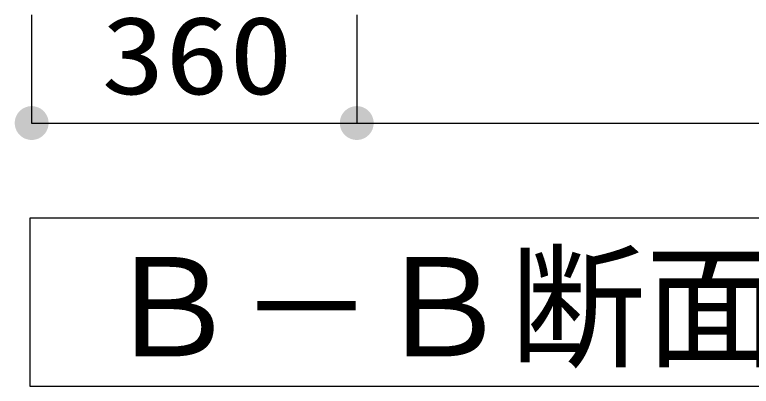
# Model space of a CAD drawing. Units: millimetres, scale not verified. Extents: x -8093 to 8093, y -5792 to 5792.
# Drawn here: x -4 to 812, y -4527 to -4115 of the extents above; entities that cross this region are included whole.
import ezdxf
from ezdxf.enums import TextEntityAlignment as Align

# ---------------------------------------------------------------- set-up
doc = ezdxf.new("R2010")
doc.units = ezdxf.units.MM
doc.header["$LTSCALE"] = 30
doc.layers.add('0-1_00クル-フ-0躯体', color=3, linetype='Continuous', lineweight=25)
doc.layers.add('0-4_00クル-フ-6寸法', color=132, linetype='Continuous', lineweight=25)
doc.styles.add('ＭＳ ゴシック', font='')
doc.styles.get('ＭＳ ゴシック').set_extended_font_data('MS Gothic')

msp = doc.modelspace()

# ---------------------------------------------------------------- linework, layer by layer
at = {"layer": '0-1_00クル-フ-0躯体'}
msp.add_lwpolyline([(2042.63, -4527.05), (2042.63, -4340.74), (13.3, -4340.74), (13.3, -4527.05)], close=True, dxfattribs=at)
at = {"layer": '0-4_00クル-フ-6寸法', "color": 4}
for p, q in [((15.22, -4115.44), (15.22, -4235.44)), ((375.22, -4115.44), (375.22, -4235.44)), ((375.22, -4115.44), (375.22, -4235.44)), ((15.22, -4235.44), (375.22, -4235.44)), ((375.22, -4235.44), (1575.22, -4235.44))]:
    msp.add_line(p, q, dxfattribs=at)
at = {"layer": '0-4_00クル-フ-6寸法'}
for points in [[(15.22, -4235.44), (11.7, -4217.02), (14.04, -4216.72)], [(15.22, -4235.44), (14.04, -4216.72), (16.39, -4216.72)], [(15.22, -4235.44), (16.39, -4216.72), (18.73, -4217.02)], [(375.22, -4235.44), (371.7, -4217.02), (374.04, -4216.72)], [(375.22, -4235.44), (371.7, -4217.02), (374.04, -4216.72)], [(375.22, -4235.44), (374.04, -4216.72), (376.39, -4216.72)], [(375.22, -4235.44), (374.04, -4216.72), (376.39, -4216.72)], [(375.22, -4235.44), (376.39, -4216.72), (378.73, -4217.02)], [(375.22, -4235.44), (376.39, -4216.72), (378.73, -4217.02)], [(15.22, -4235.44), (-1.22, -4226.4), (0.05, -4224.42)], [(15.22, -4235.44), (0.05, -4224.42), (1.55, -4222.6)], [(15.22, -4235.44), (1.55, -4222.6), (3.26, -4220.99)], [(15.22, -4235.44), (3.26, -4220.99), (5.17, -4219.61)], [(15.22, -4235.44), (5.17, -4219.61), (7.23, -4218.47)], [(15.22, -4235.44), (7.23, -4218.47), (9.42, -4217.6)], [(15.22, -4235.44), (9.42, -4217.6), (11.7, -4217.02)], [(15.22, -4235.44), (18.73, -4217.02), (21.01, -4217.6)], [(15.22, -4235.44), (21.01, -4217.6), (23.2, -4218.47)], [(15.22, -4235.44), (23.2, -4218.47), (25.26, -4219.61)], [(15.22, -4235.44), (25.26, -4219.61), (27.17, -4220.99)], [(15.22, -4235.44), (27.17, -4220.99), (28.88, -4222.6)], [(15.22, -4235.44), (28.88, -4222.6), (30.38, -4224.42)], [(15.22, -4235.44), (30.38, -4224.42), (31.65, -4226.4)], [(375.22, -4235.44), (358.78, -4226.4), (360.05, -4224.42)], [(375.22, -4235.44), (358.78, -4226.4), (360.05, -4224.42)], [(375.22, -4235.44), (360.05, -4224.42), (361.55, -4222.6)], [(375.22, -4235.44), (360.05, -4224.42), (361.55, -4222.6)], [(375.22, -4235.44), (361.55, -4222.6), (363.26, -4220.99)], [(375.22, -4235.44), (361.55, -4222.6), (363.26, -4220.99)], [(375.22, -4235.44), (363.26, -4220.99), (365.17, -4219.61)], [(375.22, -4235.44), (363.26, -4220.99), (365.17, -4219.61)], [(375.22, -4235.44), (365.17, -4219.61), (367.23, -4218.47)], [(375.22, -4235.44), (365.17, -4219.61), (367.23, -4218.47)], [(375.22, -4235.44), (367.23, -4218.47), (369.42, -4217.6)], [(375.22, -4235.44), (367.23, -4218.47), (369.42, -4217.6)], [(375.22, -4235.44), (369.42, -4217.6), (371.7, -4217.02)], [(375.22, -4235.44), (369.42, -4217.6), (371.7, -4217.02)], [(375.22, -4235.44), (378.73, -4217.02), (381.01, -4217.6)], [(375.22, -4235.44), (378.73, -4217.02), (381.01, -4217.6)], [(375.22, -4235.44), (381.01, -4217.6), (383.2, -4218.47)], [(375.22, -4235.44), (381.01, -4217.6), (383.2, -4218.47)], [(375.22, -4235.44), (383.2, -4218.47), (385.26, -4219.61)], [(375.22, -4235.44), (383.2, -4218.47), (385.26, -4219.61)], [(375.22, -4235.44), (385.26, -4219.61), (387.17, -4220.99)], [(375.22, -4235.44), (385.26, -4219.61), (387.17, -4220.99)], [(375.22, -4235.44), (387.17, -4220.99), (388.88, -4222.6)], [(375.22, -4235.44), (387.17, -4220.99), (388.88, -4222.6)], [(375.22, -4235.44), (388.88, -4222.6), (390.38, -4224.42)], [(375.22, -4235.44), (388.88, -4222.6), (390.38, -4224.42)], [(375.22, -4235.44), (390.38, -4224.42), (391.65, -4226.4)], [(375.22, -4235.44), (390.38, -4224.42), (391.65, -4226.4)], [(15.22, -4235.44), (-3.53, -4235.44), (-3.39, -4233.09)], [(15.22, -4235.44), (-3.39, -4233.09), (-2.95, -4230.77)], [(15.22, -4235.44), (-2.95, -4230.77), (-2.22, -4228.53)], [(15.22, -4235.44), (-2.22, -4228.53), (-1.22, -4226.4)], [(15.22, -4235.44), (31.65, -4226.4), (32.65, -4228.53)], [(15.22, -4235.44), (32.65, -4228.53), (33.38, -4230.77)], [(15.22, -4235.44), (33.38, -4230.77), (33.82, -4233.09)], [(15.22, -4235.44), (33.82, -4233.09), (33.97, -4235.44)], [(375.22, -4235.44), (356.47, -4235.44), (356.61, -4233.09)], [(375.22, -4235.44), (356.47, -4235.44), (356.61, -4233.09)], [(375.22, -4235.44), (356.61, -4233.09), (357.05, -4230.77)], [(375.22, -4235.44), (356.61, -4233.09), (357.05, -4230.77)], [(375.22, -4235.44), (357.05, -4230.77), (357.78, -4228.53)], [(375.22, -4235.44), (357.05, -4230.77), (357.78, -4228.53)], [(375.22, -4235.44), (357.78, -4228.53), (358.78, -4226.4)], [(375.22, -4235.44), (357.78, -4228.53), (358.78, -4226.4)], [(375.22, -4235.44), (391.65, -4226.4), (392.65, -4228.53)], [(375.22, -4235.44), (391.65, -4226.4), (392.65, -4228.53)], [(375.22, -4235.44), (392.65, -4228.53), (393.38, -4230.77)], [(375.22, -4235.44), (392.65, -4228.53), (393.38, -4230.77)], [(375.22, -4235.44), (393.38, -4230.77), (393.82, -4233.09)], [(375.22, -4235.44), (393.38, -4230.77), (393.82, -4233.09)], [(375.22, -4235.44), (393.82, -4233.09), (393.97, -4235.44)], [(375.22, -4235.44), (393.82, -4233.09), (393.97, -4235.44)], [(15.22, -4235.44), (-3.39, -4237.79), (-3.53, -4235.44)], [(15.22, -4235.44), (-2.95, -4240.1), (-3.39, -4237.79)], [(15.22, -4235.44), (-2.22, -4242.34), (-2.95, -4240.1)], [(15.22, -4235.44), (-1.22, -4244.47), (-2.22, -4242.34)], [(15.22, -4235.44), (0.05, -4246.46), (-1.22, -4244.47)], [(15.22, -4235.44), (1.55, -4248.27), (0.05, -4246.46)], [(15.22, -4235.44), (3.26, -4249.88), (1.55, -4248.27)], [(15.22, -4235.44), (5.17, -4251.27), (3.26, -4249.88)], [(15.22, -4235.44), (7.23, -4252.4), (5.17, -4251.27)], [(15.22, -4235.44), (9.42, -4253.27), (7.23, -4252.4)], [(15.22, -4235.44), (11.7, -4253.85), (9.42, -4253.27)], [(15.22, -4235.44), (14.04, -4254.15), (11.7, -4253.85)], [(15.22, -4235.44), (16.39, -4254.15), (14.04, -4254.15)], [(15.22, -4235.44), (18.73, -4253.85), (16.39, -4254.15)], [(15.22, -4235.44), (21.01, -4253.27), (18.73, -4253.85)], [(15.22, -4235.44), (23.2, -4252.4), (21.01, -4253.27)], [(15.22, -4235.44), (25.26, -4251.27), (23.2, -4252.4)], [(15.22, -4235.44), (27.17, -4249.88), (25.26, -4251.27)], [(15.22, -4235.44), (28.88, -4248.27), (27.17, -4249.88)], [(15.22, -4235.44), (30.38, -4246.46), (28.88, -4248.27)], [(15.22, -4235.44), (31.65, -4244.47), (30.38, -4246.46)], [(15.22, -4235.44), (32.65, -4242.34), (31.65, -4244.47)], [(15.22, -4235.44), (33.38, -4240.1), (32.65, -4242.34)], [(15.22, -4235.44), (33.82, -4237.79), (33.38, -4240.1)], [(15.22, -4235.44), (33.97, -4235.44), (33.82, -4237.79)], [(375.22, -4235.44), (356.61, -4237.79), (356.47, -4235.44)], [(375.22, -4235.44), (356.61, -4237.79), (356.47, -4235.44)], [(375.22, -4235.44), (357.05, -4240.1), (356.61, -4237.79)], [(375.22, -4235.44), (357.05, -4240.1), (356.61, -4237.79)], [(375.22, -4235.44), (357.78, -4242.34), (357.05, -4240.1)], [(375.22, -4235.44), (357.78, -4242.34), (357.05, -4240.1)], [(375.22, -4235.44), (358.78, -4244.47), (357.78, -4242.34)], [(375.22, -4235.44), (358.78, -4244.47), (357.78, -4242.34)], [(375.22, -4235.44), (360.05, -4246.46), (358.78, -4244.47)], [(375.22, -4235.44), (360.05, -4246.46), (358.78, -4244.47)], [(375.22, -4235.44), (361.55, -4248.27), (360.05, -4246.46)], [(375.22, -4235.44), (361.55, -4248.27), (360.05, -4246.46)], [(375.22, -4235.44), (363.26, -4249.88), (361.55, -4248.27)], [(375.22, -4235.44), (363.26, -4249.88), (361.55, -4248.27)], [(375.22, -4235.44), (365.17, -4251.27), (363.26, -4249.88)], [(375.22, -4235.44), (365.17, -4251.27), (363.26, -4249.88)], [(375.22, -4235.44), (367.23, -4252.4), (365.17, -4251.27)], [(375.22, -4235.44), (367.23, -4252.4), (365.17, -4251.27)], [(375.22, -4235.44), (369.42, -4253.27), (367.23, -4252.4)], [(375.22, -4235.44), (369.42, -4253.27), (367.23, -4252.4)], [(375.22, -4235.44), (371.7, -4253.85), (369.42, -4253.27)], [(375.22, -4235.44), (371.7, -4253.85), (369.42, -4253.27)], [(375.22, -4235.44), (374.04, -4254.15), (371.7, -4253.85)], [(375.22, -4235.44), (374.04, -4254.15), (371.7, -4253.85)], [(375.22, -4235.44), (376.39, -4254.15), (374.04, -4254.15)], [(375.22, -4235.44), (376.39, -4254.15), (374.04, -4254.15)], [(375.22, -4235.44), (378.73, -4253.85), (376.39, -4254.15)], [(375.22, -4235.44), (381.01, -4253.27), (378.73, -4253.85)], [(375.22, -4235.44), (383.2, -4252.4), (381.01, -4253.27)], [(375.22, -4235.44), (385.26, -4251.27), (383.2, -4252.4)], [(375.22, -4235.44), (387.17, -4249.88), (385.26, -4251.27)], [(375.22, -4235.44), (388.88, -4248.27), (387.17, -4249.88)], [(375.22, -4235.44), (390.38, -4246.46), (388.88, -4248.27)], [(375.22, -4235.44), (391.65, -4244.47), (390.38, -4246.46)], [(375.22, -4235.44), (392.65, -4242.34), (391.65, -4244.47)], [(375.22, -4235.44), (393.38, -4240.1), (392.65, -4242.34)], [(375.22, -4235.44), (393.82, -4237.79), (393.38, -4240.1)], [(375.22, -4235.44), (393.97, -4235.44), (393.82, -4237.79)], [(375.22, -4235.44), (378.73, -4253.85), (376.39, -4254.15)], [(375.22, -4235.44), (381.01, -4253.27), (378.73, -4253.85)], [(375.22, -4235.44), (383.2, -4252.4), (381.01, -4253.27)], [(375.22, -4235.44), (385.26, -4251.27), (383.2, -4252.4)], [(375.22, -4235.44), (387.17, -4249.88), (385.26, -4251.27)], [(375.22, -4235.44), (388.88, -4248.27), (387.17, -4249.88)], [(375.22, -4235.44), (390.38, -4246.46), (388.88, -4248.27)], [(375.22, -4235.44), (391.65, -4244.47), (390.38, -4246.46)], [(375.22, -4235.44), (392.65, -4242.34), (391.65, -4244.47)], [(375.22, -4235.44), (393.38, -4240.1), (392.65, -4242.34)], [(375.22, -4235.44), (393.82, -4237.79), (393.38, -4240.1)], [(375.22, -4235.44), (393.97, -4235.44), (393.82, -4237.79)]]:
    msp.add_solid(points, dxfattribs=at)

# ---------------------------------------------------------------- texts
at = {"layer": '0-1_00クル-フ-0躯体', "color": 4, "style": 'ＭＳ ゴシック'}
msp.add_text('Ｂ－Ｂ断面図', height=110, dxfattribs=at).set_placement((94.54, -4527.02), align=Align.BOTTOM_LEFT)
at = {"layer": '0-4_00クル-フ-6寸法', "color": 3, "style": 'ＭＳ ゴシック', "width": 1.2}
msp.add_text('360', height=86.66, dxfattribs=at).set_placement((92.36, -4229.59), align=Align.BOTTOM_LEFT)

doc.saveas('drawing.dxf')
